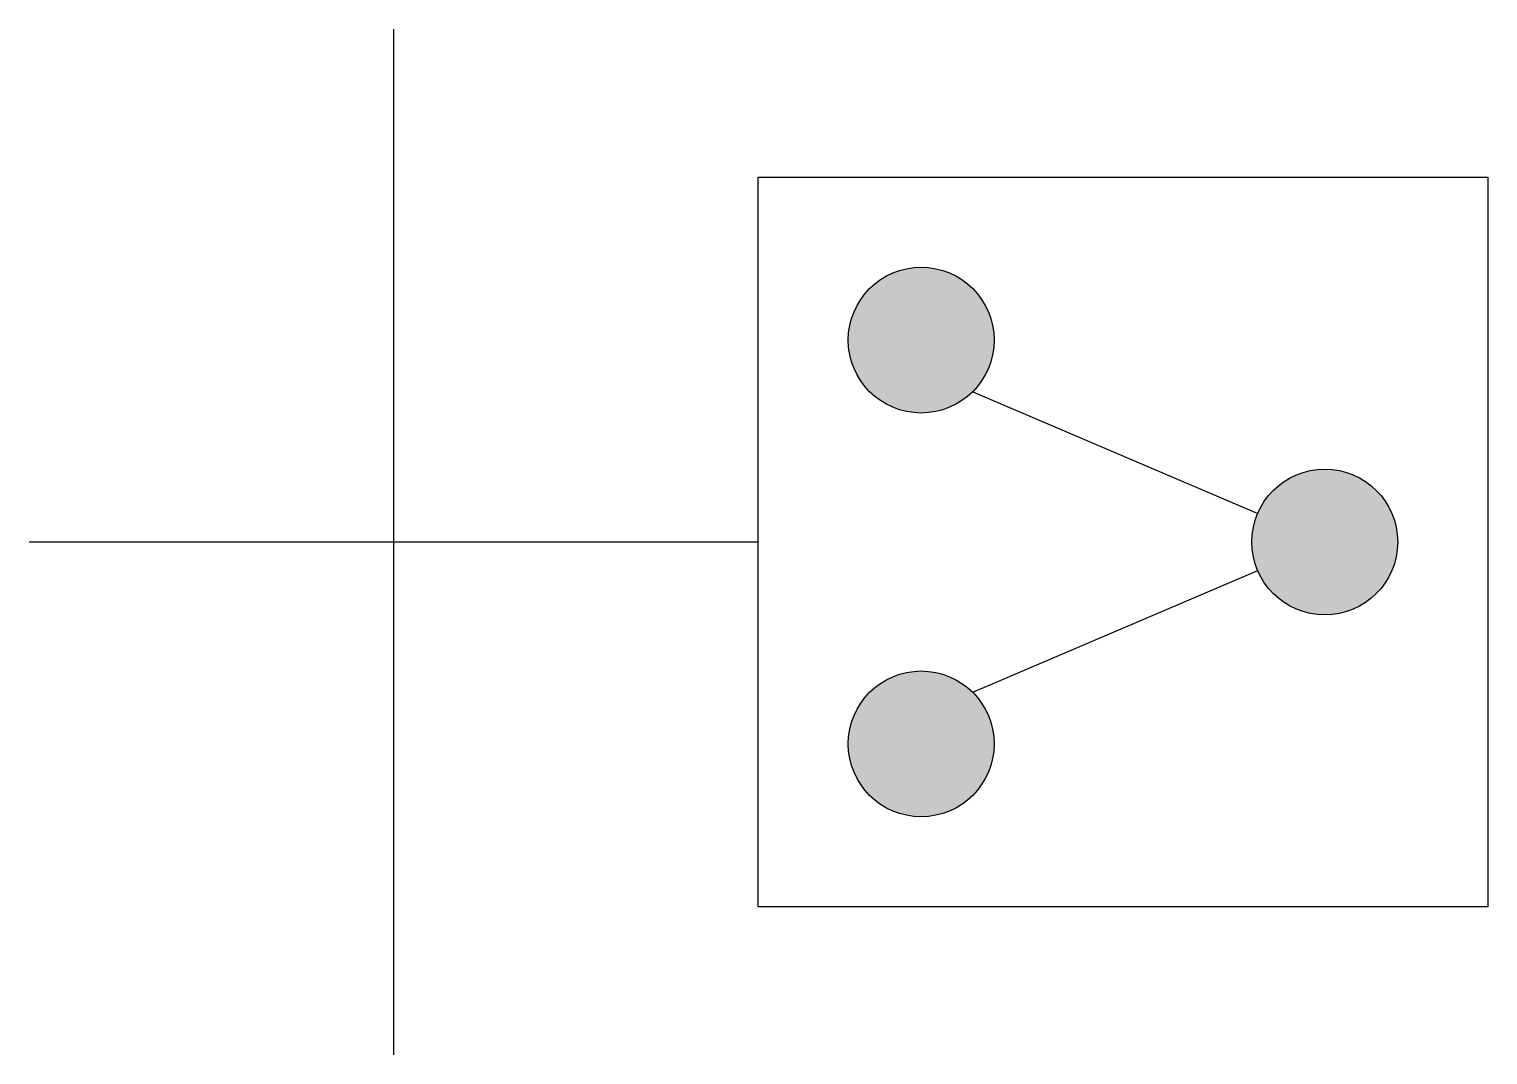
# Model space of a CAD drawing. Header units: metres. Extents: x 0 to 6, y -2.11 to 2.11.
import ezdxf

# ---------------------------------------------------------------- set-up
doc = ezdxf.new("R2010")
doc.units = ezdxf.units.M

msp = doc.modelspace()

# ---------------------------------------------------------------- hatches: boundary and pattern name
h = msp.add_hatch(color=256)
h.dxf.hatch_style = 1
edge = h.paths.add_edge_path()
edge.add_arc((3.671, 0.8305), 0.3, 0, 360)
h = msp.add_hatch(color=256)
h.dxf.hatch_style = 1
edge = h.paths.add_edge_path()
edge.add_arc((5.332, 0), 0.3, 0, 360)
h = msp.add_hatch(color=256)
h.dxf.hatch_style = 1
edge = h.paths.add_edge_path()
edge.add_arc((3.671, -0.8305), 0.3, 0, 360)

# ---------------------------------------------------------------- linework, layer by layer
for p, q in [((1.5, 2.1096), (1.5, -2.1096)), ((3.8831, 0.6184), (5.0561, 0.1178)), ((1.5, 0), (0, 0)), ((3, 0), (1.5, 0)), ((3.8831, -0.6184), (5.0561, -0.1178))]:
    msp.add_line(p, q)
msp.add_lwpolyline([(3, 1.5015), (6.003, 1.5015), (6.003, -1.5015), (3, -1.5015)], close=True)
for centre in [(3.671, 0.8305), (5.332, 0), (3.671, -0.8305)]:
    msp.add_circle(centre, 0.3)

doc.saveas('drawing.dxf')
